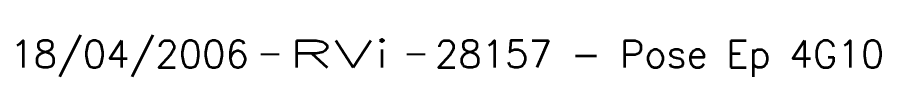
# Model space of a CAD drawing. Header units: millimetres. Extents: x 257011 to 257981, y 142997 to 144000.
# Drawn here: x 257941.11 to 257964.83, y 143238.11 to 143239.26 of the extents above; entities that cross this region are included whole.
import ezdxf
from ezdxf.enums import TextEntityAlignment as Align

# ---------------------------------------------------------------- set-up
doc = ezdxf.new("R2010")
doc.units = ezdxf.units.MM
doc.layers.get('0').update_dxf_attribs({"linetype": 'CONTINUOUS'})
doc.layers.add('E_910', color=7, linetype='CONTINUOUS', plot=False)
doc.styles.get("Standard").update_dxf_attribs({"font": 'romans.shx', "width": 0.85})

# ---------------------------------------------------------------- blocks, each defined once
blk = doc.blocks.new('GIS_MODF')
at = {"color": 0, "linetype": 'Continuous', "flags": 128}
for points in [[(-2.257, -0.012), (-1.757, -0.012)], [(1.758, -0.012), (2.258, -0.012)]]:
    blk.add_lwpolyline(points, dxfattribs=at)
at = {"color": 0, "linetype": 'Continuous'}
blk.add_attdef('DATE', text='', height=0.75, dxfattribs=at).set_placement((-2.583, -0.387), align=Align.RIGHT)
at = {"color": 0, "linetype": 'Continuous', "width": 3.590909}
blk.add_attdef('USER', text='', height=0.75, dxfattribs=at).set_placement((-1.516, -0.387), (1.306, -0.387), align=Align.FIT)
at = {"color": 0, "linetype": 'Continuous'}
blk.add_attdef('DESC', (2.528, -0.387), '', height=0.75, dxfattribs=at)

msp = doc.modelspace()

# ---------------------------------------------------------------- block references
at = {"layer": 'E_910'}
ref = msp.add_blockref('GIS_MODF', (257950.053, 143238.749), dxfattribs=at)
ref.add_attrib('DATE', '18/04/2006', dxfattribs={"layer": '0', "color": 0, "linetype": 'Continuous', "height": 0.75}).set_placement((257947.47, 143238.363), align=Align.RIGHT)
ref.add_attrib('USER', 'RVi', dxfattribs={"layer": '0', "color": 0, "linetype": 'Continuous', "height": 0.75, "width": 1.795455}).set_placement((257948.537, 143238.363), (257951.358, 143238.363), align=Align.FIT)
ref.add_attrib('DESC', '28157 - Pose Ep 4G10 ', (257952.58, 143238.363), dxfattribs={"layer": '0', "color": 0, "linetype": 'Continuous', "height": 0.75})

doc.saveas('drawing.dxf')
